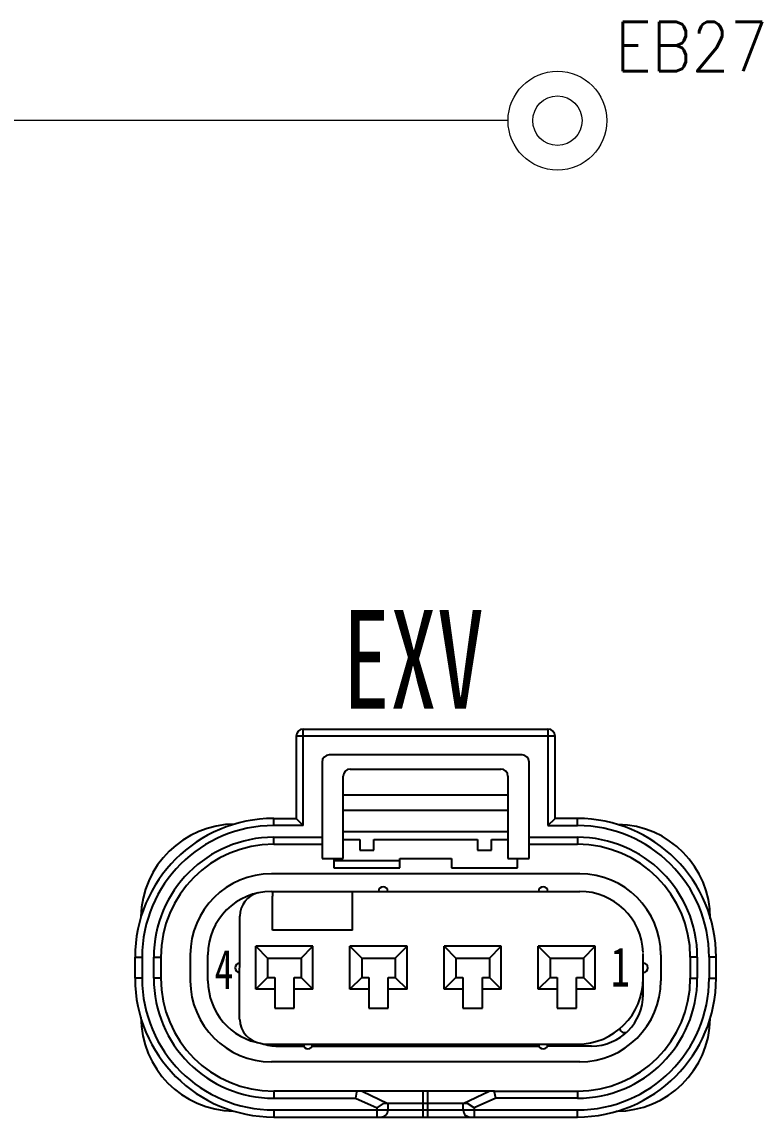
# Model space of a CAD drawing. Header units: inches. Extents: x 47316 to 59086, y 3141 to 11743.
# Drawn here: x 54205.7 to 54243.1, y 10034.4 to 10089.8 of the extents above; entities that cross this region are included whole.
import ezdxf

# ---------------------------------------------------------------- set-up
doc = ezdxf.new("R2010")
doc.units = ezdxf.units.IN
doc.header["$MEASUREMENT"] = 0
doc.styles.add('MtX_FangSong_GB2312', font='')
doc.styles.get("Standard").update_dxf_attribs({"font": ''})
doc.styles.add('仿宋', font='仿宋_GB2312.ttf', dxfattribs={"width": 0.7})
doc.styles.get('MtX_FangSong_GB2312').set_extended_font_data('FangSong_GB2312')
doc.styles.get('Standard').set_extended_font_data('SimSun')
doc.linetypes.add('_VH_FELT_TAPE', pattern='A,0.4,-0.7,["FELT",Standard,S=0.3,R=0,X=-0.5,Y=-0.15],-0.7', length=1.8)

msp = doc.modelspace()

# ---------------------------------------------------------------- linework, layer by layer
at = {"color": 0, "linetype": '_VH_FELT_TAPE', "lineweight": 15, "ltscale": 5}
msp.add_line((54230.255, 10084.812), (54162.309, 10084.812), dxfattribs=at)
at = {"lineweight": -3}
for p, q in [((54232.634, 10053.656), (54219.538, 10053.656)), ((54219.538, 10053.656), (54219.538, 10049.489)), ((54219.892, 10049.131), (54219.892, 10054.014)), ((54219.892, 10054.014), (54232.276, 10054.014)), ((54232.276, 10054.014), (54232.276, 10049.131)), ((54232.634, 10049.489), (54232.634, 10053.656)), ((54230.963, 10052.701), (54221.202, 10052.701)), ((54220.844, 10052.343), (54220.844, 10047.464)), ((54222.275, 10051.989), (54229.894, 10051.989)), ((54231.321, 10047.464), (54231.321, 10052.343)), ((54221.914, 10047.464), (54221.914, 10051.631)), ((54230.251, 10051.631), (54230.251, 10047.464)), ((54221.914, 10050.676), (54230.251, 10050.676)), ((54221.914, 10049.905), (54230.251, 10049.905)), ((54218.403, 10049.131), (54218.403, 10049.489)), ((54218.403, 10049.489), (54219.538, 10049.489)), ((54219.892, 10049.131), (54218.403, 10049.131)), ((54219.538, 10049.489), (54219.892, 10049.131)), ((54232.276, 10049.131), (54232.634, 10049.489)), ((54232.276, 10049.131), (54233.762, 10049.131)), ((54233.762, 10049.489), (54232.634, 10049.489)), ((54233.762, 10049.131), (54233.762, 10049.489)), ((54218.403, 10048.176), (54218.403, 10048.537)), ((54218.403, 10048.537), (54220.844, 10048.537)), ((54221.914, 10048.826), (54230.251, 10048.826)), ((54231.321, 10048.537), (54233.762, 10048.537)), ((54233.762, 10048.537), (54233.762, 10048.176)), ((54220.844, 10048.176), (54218.403, 10048.176)), ((54221.914, 10048.419), (54222.75, 10048.419)), ((54222.75, 10048.419), (54222.75, 10047.881)), ((54223.462, 10047.881), (54223.462, 10048.419)), ((54223.462, 10048.419), (54228.703, 10048.419)), ((54228.703, 10048.419), (54228.703, 10047.881)), ((54229.415, 10047.881), (54229.415, 10048.419)), ((54229.415, 10048.419), (54230.251, 10048.419)), ((54233.762, 10048.176), (54231.321, 10048.176)), ((54220.844, 10047.464), (54221.914, 10047.464)), ((54221.438, 10047.464), (54221.438, 10046.988)), ((54222.75, 10047.881), (54223.462, 10047.881)), ((54224.775, 10046.988), (54224.775, 10047.464)), ((54224.775, 10047.464), (54227.393, 10047.464)), ((54227.393, 10047.464), (54227.393, 10046.988)), ((54228.703, 10047.881), (54229.415, 10047.881)), ((54230.251, 10047.464), (54231.321, 10047.464)), ((54230.727, 10046.988), (54230.727, 10047.464)), ((54224.775, 10047.343), (54221.438, 10047.343)), ((54221.438, 10046.988), (54224.775, 10046.988)), ((54227.393, 10046.988), (54230.727, 10046.988)), ((54233.88, 10046.69), (54218.285, 10046.69)), ((54218.285, 10045.794), (54233.88, 10045.794)), ((54218.34, 10045.794), (54218.344, 10045.558)), ((54222.393, 10043.832), (54222.393, 10045.794)), ((54218.344, 10043.832), (54218.344, 10045.558)), ((54216.673, 10039.317), (54216.677, 10044.541)), ((54222.393, 10043.832), (54218.344, 10043.832)), ((54220.385, 10043.015), (54217.497, 10043.015)), ((54217.497, 10043.015), (54218.091, 10042.418)), ((54217.497, 10040.843), (54217.497, 10043.015)), ((54219.787, 10042.418), (54220.385, 10043.015)), ((54220.385, 10040.843), (54220.385, 10043.015)), ((54225.149, 10043.015), (54222.258, 10043.015)), ((54222.258, 10043.015), (54222.855, 10042.418)), ((54222.258, 10040.843), (54222.258, 10043.015)), ((54224.549, 10042.418), (54225.149, 10043.015)), ((54225.149, 10040.843), (54225.149, 10043.015)), ((54229.907, 10043.015), (54227.023, 10043.015)), ((54227.023, 10043.015), (54227.617, 10042.418)), ((54227.023, 10040.843), (54227.023, 10043.015)), ((54229.313, 10042.418), (54229.907, 10043.015)), ((54229.907, 10040.843), (54229.907, 10043.015)), ((54234.668, 10043.015), (54231.784, 10043.015)), ((54231.784, 10043.015), (54232.378, 10042.418)), ((54231.784, 10040.843), (54231.784, 10043.015)), ((54234.074, 10042.418), (54234.668, 10043.015)), ((54234.668, 10040.843), (54234.668, 10043.015)), ((54211.381, 10041.394), (54211.381, 10042.464)), ((54211.381, 10042.464), (54211.735, 10042.464)), ((54211.735, 10042.464), (54211.735, 10041.394)), ((54212.332, 10041.394), (54212.332, 10042.464)), ((54212.332, 10042.464), (54212.69, 10042.464)), ((54212.69, 10042.464), (54212.69, 10041.394)), ((54214.177, 10042.582), (54214.177, 10041.272)), ((54215.072, 10041.272), (54215.072, 10042.582)), ((54218.091, 10042.418), (54219.787, 10042.418)), ((54218.091, 10042.418), (54218.091, 10041.436)), ((54219.787, 10042.418), (54219.787, 10041.436)), ((54222.855, 10042.418), (54224.549, 10042.418)), ((54222.855, 10042.418), (54222.855, 10041.436)), ((54224.549, 10042.418), (54224.549, 10041.436)), ((54227.617, 10042.418), (54229.313, 10042.418)), ((54227.617, 10042.418), (54227.617, 10041.436)), ((54229.313, 10042.418), (54229.313, 10041.436)), ((54232.378, 10042.418), (54234.074, 10042.418)), ((54232.378, 10042.418), (54232.378, 10041.436)), ((54234.074, 10042.418), (54234.074, 10041.436)), ((54237.099, 10040.583), (54237.099, 10042.513)), ((54237.989, 10042.582), (54237.989, 10041.272)), ((54239.836, 10042.464), (54239.475, 10042.464)), ((54239.475, 10042.464), (54239.475, 10041.394)), ((54239.836, 10041.394), (54239.836, 10042.464)), ((54240.787, 10042.464), (54240.43, 10042.464)), ((54240.43, 10042.464), (54240.43, 10041.394)), ((54240.787, 10041.394), (54240.787, 10042.464)), ((54211.735, 10041.394), (54211.381, 10041.394)), ((54212.69, 10041.394), (54212.332, 10041.394)), ((54218.091, 10041.436), (54217.497, 10040.843)), ((54218.091, 10041.436), (54218.449, 10041.436)), ((54218.449, 10041.436), (54218.449, 10039.875)), ((54219.43, 10039.875), (54219.43, 10041.436)), ((54219.43, 10041.436), (54219.787, 10041.436)), ((54219.787, 10041.436), (54220.385, 10040.843)), ((54222.855, 10041.436), (54222.258, 10040.843)), ((54222.855, 10041.436), (54223.21, 10041.436)), ((54223.21, 10041.436), (54223.21, 10039.875)), ((54224.194, 10039.875), (54224.194, 10041.436)), ((54224.194, 10041.436), (54224.549, 10041.436)), ((54224.549, 10041.436), (54225.149, 10040.843)), ((54227.617, 10041.436), (54227.023, 10040.843)), ((54227.617, 10041.436), (54227.974, 10041.436)), ((54227.974, 10041.436), (54227.974, 10039.875)), ((54228.955, 10039.875), (54228.955, 10041.436)), ((54228.955, 10041.436), (54229.313, 10041.436)), ((54229.313, 10041.436), (54229.907, 10040.843)), ((54232.378, 10041.436), (54231.784, 10040.843)), ((54232.378, 10041.436), (54232.735, 10041.436)), ((54232.735, 10041.436), (54232.735, 10039.875)), ((54233.72, 10039.875), (54233.72, 10041.436)), ((54233.72, 10041.436), (54234.074, 10041.436)), ((54234.074, 10041.436), (54234.668, 10040.843)), ((54239.475, 10041.394), (54239.836, 10041.394)), ((54240.43, 10041.394), (54240.787, 10041.394)), ((54218.449, 10040.843), (54217.497, 10040.843)), ((54220.385, 10040.843), (54219.43, 10040.843)), ((54223.21, 10040.843), (54222.258, 10040.843)), ((54225.149, 10040.843), (54224.194, 10040.843)), ((54227.974, 10040.843), (54227.023, 10040.843)), ((54229.907, 10040.843), (54228.955, 10040.843)), ((54232.735, 10040.843), (54231.784, 10040.843)), ((54234.668, 10040.843), (54233.72, 10040.843)), ((54218.449, 10039.875), (54219.43, 10039.875)), ((54223.21, 10039.875), (54224.194, 10039.875)), ((54227.974, 10039.875), (54228.955, 10039.875)), ((54232.735, 10039.875), (54233.72, 10039.875)), ((54217.932, 10038.057), (54233.762, 10038.057)), ((54218.619, 10037.965), (54219.915, 10037.965)), ((54220.345, 10037.965), (54231.817, 10037.965)), ((54234.474, 10037.965), (54232.25, 10037.965)), ((54233.88, 10037.164), (54218.285, 10037.164)), ((54229.552, 10035.675), (54218.403, 10035.675)), ((54218.403, 10035.675), (54218.403, 10035.32)), ((54218.403, 10035.32), (54222.531, 10035.32)), ((54222.596, 10035.632), (54222.531, 10035.32)), ((54222.531, 10035.32), (54223.627, 10034.838)), ((54222.603, 10035.671), (54222.596, 10035.632)), ((54222.609, 10035.675), (54222.603, 10035.671)), ((54222.613, 10035.675), (54222.609, 10035.675)), ((54222.869, 10035.675), (54224.178, 10035.064)), ((54225.963, 10034.369), (54225.963, 10035.675)), ((54226.202, 10034.369), (54226.202, 10035.675)), ((54227.987, 10035.064), (54229.297, 10035.675)), ((54229.638, 10035.32), (54228.542, 10034.838)), ((54229.562, 10035.675), (54229.552, 10035.675)), ((54229.566, 10035.671), (54229.562, 10035.675)), ((54229.566, 10035.675), (54233.762, 10035.675)), ((54229.572, 10035.632), (54229.566, 10035.671)), ((54229.638, 10035.32), (54229.572, 10035.632)), ((54233.762, 10035.32), (54229.638, 10035.32)), ((54233.762, 10035.675), (54233.762, 10035.32)), ((54218.403, 10034.723), (54218.403, 10034.369)), ((54233.762, 10034.723), (54218.403, 10034.723)), ((54223.627, 10034.838), (54223.961, 10035.058)), ((54223.627, 10034.369), (54223.627, 10034.838)), ((54223.971, 10035.061), (54223.961, 10035.058)), ((54223.978, 10035.064), (54223.971, 10035.061)), ((54223.991, 10035.064), (54223.978, 10035.064)), ((54228.181, 10035.064), (54223.991, 10035.064)), ((54224.178, 10035.064), (54224.178, 10034.723)), ((54227.987, 10034.723), (54227.987, 10035.064)), ((54228.187, 10035.064), (54228.181, 10035.064)), ((54228.194, 10035.061), (54228.187, 10035.064)), ((54228.204, 10035.058), (54228.194, 10035.061)), ((54228.542, 10034.838), (54228.204, 10035.058)), ((54228.542, 10034.838), (54228.542, 10034.369)), ((54233.762, 10034.369), (54233.762, 10034.723)), ((54218.403, 10034.369), (54233.762, 10034.369)), ((54228.542, 10034.369), (54228.525, 10034.369))]:
    msp.add_line(p, q, dxfattribs=at)
at = {"color": 0, "linetype": 'Continuous', "lineweight": 15}
for radius in [2.5, 1.25]:
    msp.add_circle((54232.755, 10084.812), radius, dxfattribs=at)
at = {"lineweight": -3}
for centre, radius, start, end in [((54219.892, 10053.656), 0.358, 90, 180), ((54232.276, 10053.656), 0.358, 0, 90), ((54221.202, 10052.343), 0.358, 90, 180), ((54230.963, 10052.343), 0.358, 0, 90), ((54222.275, 10051.631), 0.358, 90, 180), ((54229.894, 10051.631), 0.358, 0, 90), ((54218.403, 10042.464), 7.022, 90, 180), ((54216.471, 10044.416), 4.788, 90.4232, 178.8506), ((54218.403, 10042.464), 6.664, 90, 180), ((54233.762, 10042.464), 7.022, 0, 90), ((54233.762, 10042.464), 6.664, 0, 90), ((54235.728, 10044.429), 4.758, 0, 89), ((54218.403, 10042.464), 6.07, 90, 180), ((54233.762, 10042.464), 6.07, 0, 90), ((54218.403, 10042.464), 5.713, 90, 180), ((54233.762, 10042.464), 5.713, 0, 90), ((54218.285, 10042.582), 4.105, 90, 180), ((54233.88, 10042.582), 4.105, 0, 90), ((54218.285, 10042.582), 3.212, 90, 180), ((54217.919, 10044.523), 1.239, 105.135, 179.1802), ((54223.938, 10045.794), 0.236, 0, 180), ((54232.033, 10045.794), 0.236, 0, 180), ((54233.88, 10042.582), 3.212, 2, 90), ((54234.474, 10042.513), 2.618, 0, 3), ((54216.677, 10041.925), 0.236, 90, 270), ((54237.099, 10041.929), 0.236, 270, 90), ((54218.403, 10041.394), 7.022, 180, 270), ((54218.403, 10041.394), 6.664, 180, 270), ((54218.403, 10041.394), 6.07, 180, 270), ((54218.403, 10041.394), 5.713, 180, 270), ((54218.285, 10041.272), 4.105, 180, 270), ((54218.285, 10041.272), 3.212, 180, 261.2782), ((54233.762, 10041.394), 7.022, 270, 0), ((54233.762, 10041.394), 6.664, 270, 0), ((54233.762, 10041.394), 6.07, 270, 0), ((54233.762, 10041.394), 5.713, 270, 0), ((54233.762, 10041.394), 3.334, 270, 0), ((54233.88, 10041.272), 4.105, 270, 0), ((54234.474, 10040.583), 2.618, 270, 0), ((54216.441, 10039.428), 4.758, 180, 269), ((54217.926, 10039.337), 1.246, 180.9239, 264.0706), ((54235.728, 10039.428), 4.758, 270, 359), ((54236.145, 10038.88), 0.236, 188, 315), ((54218.619, 10040.583), 2.618, 251.7086, 270), ((54220.132, 10038.057), 0.236, 180, 0), ((54220.132, 10038.057), 0.236, 180, 0), ((54232.033, 10038.057), 0.236, 180, 0), ((54223.826, 10034.721), 0.352, 269.0986, 0.3734), ((54228.339, 10034.721), 0.352, 179.6266, 270.9014)]:
    msp.add_arc(centre, radius, start, end, dxfattribs=at)

# ---------------------------------------------------------------- texts
at = {"color": 0, "lineweight": 15, "style": 'MtX_FangSong_GB2312', "width": 0.7}
msp.add_text('EXV', height=5, dxfattribs=at).set_placement((54221.897, 10055.039))
at = {"lineweight": -3, "style": '仿宋', "width": 0.7}
for s, p in [('4', (54215.407, 10040.852)), ('1', (54235.455, 10040.977))]:
    msp.add_text(s, height=2, dxfattribs=at).set_placement(p)
at = {"color": 21, "linetype": 'Continuous', "lineweight": 15, "insert": (54235.683, 10089.812), "char_height": 2.5, "width": 8.57143, "attachment_point": 1}
msp.add_mtext('\\Fromans.shx;\\W0.9000000000;\\T1.0000000000;\\o\\lEB27', dxfattribs=at)

doc.saveas('drawing.dxf')
